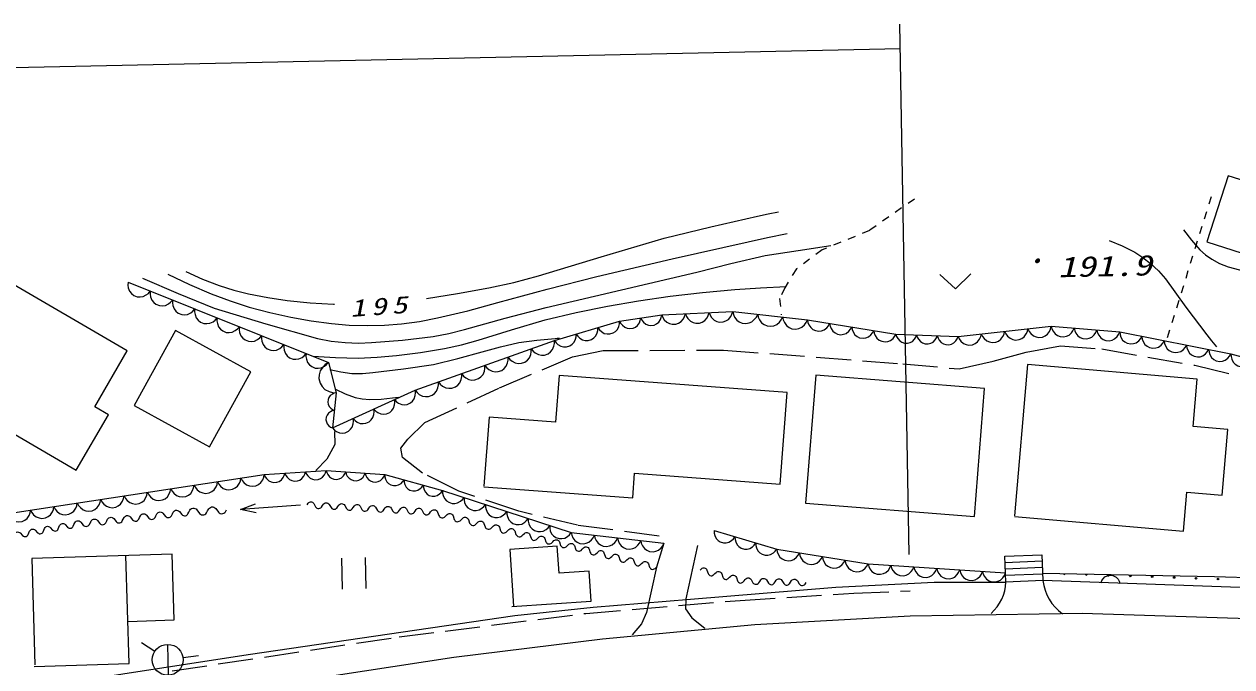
# Model space of a CAD drawing. Units: millimetres, scale not verified. Extents: x -48484 to 680000, y 20000 to 380000.
# Drawn here: x 437074 to 514869, y 297030 to 338428 of the extents above; entities that cross this region are included whole.
import ezdxf
from ezdxf.enums import TextEntityAlignment as Align

# ---------------------------------------------------------------- set-up
doc = ezdxf.new("R2010")
doc.units = ezdxf.units.MM
doc.header["$LTSCALE"] = 1000
doc.linetypes.add('USER1', pattern=[1, 0.5, -0.5])
doc.linetypes.add('USER2', pattern=[3, 2.25, -0.75])
doc.layers.add('S-BGD', color=1, linetype='Continuous', lineweight=13)
doc.layers.add('S-BGD-HTXT', color=6, linetype='Continuous', lineweight=13)
doc.styles.add('ＭＳ ゴシック', font='')
doc.styles.get('ＭＳ ゴシック').set_extended_font_data('MS Gothic')

# ---------------------------------------------------------------- blocks, each defined once
blk = doc.blocks.new('BUHIN129')
at = {"layer": 'S-BGD'}
blk.add_lwpolyline([(-110, 765), (-278, 682), (-413, 569), (-560, 395), (-628, 214), (-659, 26), (-625, -211), (-542, -382), (-426, -537), (-236, -662), (-75, -729), (110, -765)], dxfattribs=at)
blk = doc.blocks.new('BUHIN131')
at = {"layer": 'S-BGD'}
blk.add_lwpolyline([(520, 231), (428, 333), (321, 407), (168, 476), (26, 488), (-113, 473), (-274, 401), (-379, 308), (-466, 195), (-517, 35), (-532, -93), (-520, -231)], dxfattribs=at)
blk = doc.blocks.new('BUHIN132')
at = {"layer": 'S-BGD'}
blk.add_lwpolyline([(-596, 425), (-650, 256), (-661, 89), (-638, -125), (-558, -290), (-450, -435), (-265, -567), (-93, -622), (89, -644), (299, -596), (451, -529), (596, -425)], dxfattribs=at)
blk = doc.blocks.new('BUHIN133')
at = {"layer": 'S-BGD'}
blk.add_lwpolyline([(-605, 513), (-677, 336), (-705, 156), (-700, -77), (-629, -262), (-525, -428), (-338, -588), (-157, -663), (38, -703), (269, -670), (438, -611), (605, -513)], dxfattribs=at)
blk = doc.blocks.new('BUHIN134')
at = {"layer": 'S-BGD'}
blk.add_lwpolyline([(-530, 502), (-606, 343), (-640, 179), (-647, -36), (-591, -210), (-504, -367), (-340, -523), (-177, -601), (-1, -648), (213, -630), (372, -584), (530, -502)], dxfattribs=at)
blk = doc.blocks.new('BUHIN135')
at = {"layer": 'S-BGD'}
blk.add_lwpolyline([(-427, 537), (-518, 398), (-572, 251), (-607, 52), (-577, -117), (-517, -275), (-385, -442), (-244, -536), (-86, -603), (116, -613), (269, -592), (427, -537)], dxfattribs=at)
blk = doc.blocks.new('BUHIN136')
at = {"layer": 'S-BGD'}
blk.add_lwpolyline([(-412, 642), (-529, 499), (-604, 342), (-665, 126), (-652, -65), (-603, -246), (-476, -445), (-331, -565), (-163, -657), (59, -692), (231, -685), (412, -642)], dxfattribs=at)
blk = doc.blocks.new('BUHIN137')
at = {"layer": 'S-BGD'}
blk.add_lwpolyline([(-324, 740), (-470, 610), (-576, 458), (-675, 242), (-692, 40), (-672, -158), (-571, -387), (-439, -537), (-279, -661), (-53, -733), (128, -755), (324, -740)], dxfattribs=at)
blk = doc.blocks.new('BUHIN138')
at = {"layer": 'S-BGD'}
blk.add_lwpolyline([(-256, 674), (-392, 564), (-493, 434), (-591, 246), (-616, 67), (-606, -111), (-526, -320), (-416, -459), (-278, -576), (-80, -651), (81, -679), (256, -674)], dxfattribs=at)
blk = doc.blocks.new('BUHIN139')
at = {"layer": 'S-BGD'}
blk.add_lwpolyline([(-312, 589), (-424, 473), (-502, 342), (-571, 158), (-573, -9), (-543, -171), (-447, -354), (-329, -469), (-190, -561), (1, -607), (152, -614), (312, -589)], dxfattribs=at)
blk = doc.blocks.new('BUHIN140')
at = {"layer": 'S-BGD'}
blk.add_lwpolyline([(-446, 610), (-553, 461), (-618, 301), (-665, 84), (-640, -103), (-581, -280), (-443, -469), (-293, -579), (-121, -660), (100, -680), (270, -664), (446, -610)], dxfattribs=at)
blk = doc.blocks.new('BUHIN141')
at = {"layer": 'S-BGD'}
blk.add_lwpolyline([(-314, 667), (-444, 545), (-536, 403), (-622, 204), (-633, 20), (-609, -161), (-512, -367), (-388, -500), (-239, -610), (-31, -670), (136, -686), (314, -667)], dxfattribs=at)
blk = doc.blocks.new('BUHIN142')
at = {"layer": 'S-BGD'}
blk.add_lwpolyline([(-236, 691), (-377, 585), (-484, 456), (-590, 269), (-621, 89), (-617, -91), (-544, -305), (-437, -450), (-302, -574), (-104, -657), (58, -690), (236, -691)], dxfattribs=at)
blk = doc.blocks.new('BUHIN143')
at = {"layer": 'S-BGD'}
blk.add_lwpolyline([(-183, 715), (-334, 619), (-451, 498), (-573, 318), (-618, 139), (-629, -43), (-572, -265), (-476, -419), (-350, -554), (-157, -653), (4, -700), (183, -715)], dxfattribs=at)
blk = doc.blocks.new('BUHIN150')
at = {"layer": 'S-BGD'}
blk.add_lwpolyline([(-476, 594), (-577, 440), (-636, 276), (-674, 56), (-640, -132), (-573, -308), (-425, -492), (-269, -596), (-93, -670), (131, -681), (301, -656), (476, -594)], dxfattribs=at)
blk = doc.blocks.new('BUHIN151')
at = {"layer": 'S-BGD'}
blk.add_lwpolyline([(-370, 554), (-470, 428), (-533, 289), (-583, 100), (-568, -67), (-523, -225), (-408, -397), (-280, -499), (-132, -577), (62, -603), (213, -595), (370, -554)], dxfattribs=at)
blk = doc.blocks.new('BUHIN152')
at = {"layer": 'S-BGD'}
blk.add_lwpolyline([(-276, 566), (-385, 460), (-463, 339), (-533, 168), (-541, 10), (-518, -144), (-433, -319), (-326, -432), (-197, -523), (-19, -573), (123, -584), (276, -566)], dxfattribs=at)
blk = doc.blocks.new('BUHIN153')
at = {"layer": 'S-BGD'}
blk.add_lwpolyline([(-163, 623), (-294, 539), (-396, 432), (-502, 275), (-540, 118), (-549, -41), (-498, -234), (-413, -368), (-302, -485), (-133, -571), (7, -611), (163, -623)], dxfattribs=at)
blk = doc.blocks.new('BUHIN154')
at = {"layer": 'S-BGD'}
blk.add_lwpolyline([(-149, 711), (-301, 623), (-422, 509), (-549, 338), (-602, 163), (-620, -15), (-574, -235), (-486, -391), (-368, -530), (-182, -636), (-27, -688), (149, -711)], dxfattribs=at)
blk = doc.blocks.new('BUHIN155')
at = {"layer": 'S-BGD'}
blk.add_lwpolyline([(-300, 690), (-436, 569), (-535, 428), (-628, 227), (-645, 40), (-626, -145), (-533, -359), (-411, -498), (-262, -614), (-52, -683), (117, -704), (300, -690)], dxfattribs=at)
blk = doc.blocks.new('BUHIN158')
at = {"layer": 'S-BGD'}
blk.add_lwpolyline([(-164, 681), (-308, 592), (-421, 478), (-539, 310), (-585, 140), (-597, -32), (-547, -243), (-457, -391), (-339, -521), (-157, -618), (-6, -664), (164, -681)], dxfattribs=at)
blk = doc.blocks.new('BUHIN159')
at = {"layer": 'S-BGD'}
blk.add_lwpolyline([(-265, 696), (-405, 583), (-509, 448), (-611, 254), (-636, 69), (-626, -115), (-544, -331), (-429, -474), (-287, -596), (-82, -673), (84, -701), (265, -696)], dxfattribs=at)
blk = doc.blocks.new('BUHIN160')
at = {"layer": 'S-BGD'}
blk.add_lwpolyline([(-326, 664), (-455, 539), (-545, 396), (-627, 195), (-635, 9), (-608, -171), (-507, -377), (-381, -509), (-229, -615), (-20, -673), (147, -686), (326, -664)], dxfattribs=at)
blk = doc.blocks.new('BUHIN191')
at = {"layer": 'S-BGD'}
blk.add_lwpolyline([(-281, 530), (-137, 552), (0, 544), (170, 505), (296, 422), (399, 317), (486, 153), (515, 8), (513, -142), (452, -307), (382, -426), (281, -530)], dxfattribs=at)
blk = doc.blocks.new('BUHIN228')
at = {"layer": 'S-BGD'}
blk.add_lwpolyline([(-320, 374), (-205, 391), (-146, 390), (-86, 373), (-31, 336), (9, 289), (32, 235), (43, 173), (35, 111), (-35, -111), (-38, -171), (-35, -224), (-8, -285), (36, -338), (89, -373), (149, -387), (205, -391), (320, -374)], dxfattribs=at)
blk = doc.blocks.new('BUHIN229')
at = {"layer": 'S-BGD'}
blk.add_lwpolyline([(-313, 429), (-188, 438), (-125, 432), (-62, 409), (-6, 364), (33, 310), (54, 250), (61, 183), (47, 116), (-47, -116), (-55, -182), (-56, -238), (-33, -307), (11, -367), (65, -410), (129, -429), (188, -438), (313, -429)], dxfattribs=at)
blk = doc.blocks.new('BUHIN230')
at = {"layer": 'S-BGD'}
blk.add_lwpolyline([(-338, 507), (-195, 511), (-122, 501), (-51, 472), (11, 418), (53, 354), (74, 284), (79, 206), (59, 131), (-59, -131), (-72, -205), (-76, -271), (-52, -350), (-5, -421), (55, -472), (127, -498), (195, -511), (338, -507)], dxfattribs=at)
blk = doc.blocks.new('BUHIN231')
at = {"layer": 'S-BGD'}
blk.add_lwpolyline([(-223, 445), (-106, 434), (-49, 419), (6, 388), (51, 337), (79, 282), (89, 223), (84, 159), (61, 100), (-61, -100), (-79, -159), (-89, -212), (-78, -279), (-46, -341), (-3, -389), (53, -416), (106, -434), (223, -445)], dxfattribs=at)
blk = doc.blocks.new('BUHIN232')
at = {"layer": 'S-BGD'}
blk.add_lwpolyline([(-143, 491), (-27, 458), (29, 432), (78, 390), (114, 332), (132, 270), (131, 209), (115, 145), (80, 90), (-80, -90), (-109, -146), (-129, -197), (-130, -267), (-110, -336), (-75, -392), (-24, -431), (27, -458), (143, -491)], dxfattribs=at)
blk = doc.blocks.new('BUHIN233')
at = {"layer": 'S-BGD'}
blk.add_lwpolyline([(-137, 471), (-26, 440), (27, 415), (75, 375), (109, 318), (126, 259), (126, 200), (110, 140), (77, 86), (-77, -86), (-105, -141), (-124, -190), (-125, -256), (-106, -322), (-72, -376), (-23, -413), (26, -440), (137, -471)], dxfattribs=at)
blk = doc.blocks.new('BUHIN234')
at = {"layer": 'S-BGD'}
blk.add_lwpolyline([(-135, 468), (-24, 436), (29, 411), (76, 371), (109, 315), (126, 257), (125, 198), (110, 138), (77, 85), (-77, -85), (-104, -139), (-123, -188), (-125, -254), (-106, -319), (-73, -373), (-24, -410), (24, -436), (135, -468)], dxfattribs=at)
blk = doc.blocks.new('BUHIN235')
at = {"layer": 'S-BGD'}
blk.add_lwpolyline([(-238, 438), (-120, 431), (-62, 417), (-6, 388), (40, 339), (70, 284), (82, 226), (79, 162), (58, 102), (-58, -102), (-74, -162), (-82, -215), (-69, -281), (-35, -342), (10, -389), (66, -415), (120, -431), (238, -438)], dxfattribs=at)
blk = doc.blocks.new('BUHIN283')
at = {"layer": 'S-BGD'}
blk.add_line((851, 516), (-851, -516), dxfattribs=at)
blk.add_circle((0, 0), 995, dxfattribs=at)
blk = doc.blocks.new('BUHIN284')
at = {"layer": 'S-BGD'}
for p, q in [((456, 1177), (-1254, 140)), ((-458, -1173), (1252, -136))]:
    blk.add_line(p, q, dxfattribs=at)
blk = doc.blocks.new('BUHIN286')
at = {"layer": 'S-BGD'}
blk.add_lwpolyline([(-112, 1101), (-402, -244), (925, -609)], dxfattribs=at)

msp = doc.modelspace()

# ---------------------------------------------------------------- linework, layer by layer
at = {"layer": 'S-BGD'}
for p, q in [((514626, 328664), (513255, 324414)), ((526635, 324790), (514626, 328664)), ((513255, 324414), (525180, 320567)), ((443719, 317378), (435565, 322134)), ((443765, 321805), (456673, 316638)), ((478147, 319705), (482719, 319918)), ((482719, 319918), (487537, 319385)), ((471234, 318051), (475434, 319299)), ((475434, 319299), (478147, 319705)), ((487537, 319385), (493231, 318465)), ((497230, 318319), (503238, 318969)), ((503238, 318969), (507646, 318600)), ((446820, 318703), (444164, 313855)), ((451679, 316041), (446820, 318703)), ((493231, 318465), (497230, 318319)), ((507646, 318600), (514811, 317190)), ((462270, 314848), (471234, 318051)), ((441618, 313775), (443719, 317378)), ((456673, 316638), (457178, 314681)), ((514811, 317190), (529025, 313210)), ((449022, 311193), (451679, 316041)), ((501709, 316498), (500865, 306752)), ((512640, 315552), (501709, 316498)), ((471535, 315798), (471308, 312783)), ((486225, 314692), (471535, 315798)), ((488061, 315816), (487415, 307577)), ((498939, 314963), (488061, 315816)), ((512376, 312502), (512640, 315552)), ((431344, 315002), (440427, 309705)), ((456937, 312417), (462270, 314848)), ((457178, 314681), (456937, 312417)), ((485781, 308802), (486225, 314692)), ((498293, 306724), (498939, 314963)), ((442500, 313260), (441618, 313775)), ((444164, 313855), (449022, 311193)), ((440427, 309705), (442500, 313260)), ((467020, 313106), (466685, 308660)), ((471308, 312783), (467020, 313106)), ((457060, 312197), (457078, 311349)), ((514608, 312309), (512376, 312502)), ((514242, 308080), (514608, 312309)), ((457078, 311349), (456562, 310400)), ((452542, 309428), (456532, 309687)), ((456562, 310400), (455863, 309670)), ((456532, 309687), (460302, 309420)), ((434478, 306666), (452542, 309428)), ((460302, 309420), (464029, 308400)), ((476276, 307908), (476396, 309509)), ((476396, 309509), (485781, 308802)), ((464029, 308400), (472310, 305683)), ((466686, 308630), (476276, 307908)), ((511757, 305774), (511973, 308276)), ((511973, 308276), (514242, 308080)), ((454875, 307449), (451008, 307175)), ((487415, 307577), (498293, 306724)), ((500866, 306716), (511757, 305774)), ((481519, 305808), (485549, 304617)), ((472310, 305683), (478289, 305000)), ((478289, 305000), (477798, 303447)), ((446604, 304285), (437565, 304016)), ((443831, 297245), (443625, 304196)), ((446730, 300049), (446604, 304285)), ((471414, 304804), (468351, 304593)), ((468351, 304593), (468602, 300941)), ((471534, 303061), (471414, 304804)), ((480447, 304836), (479690, 301406)), ((485549, 304617), (491432, 303669)), ((500246, 304151), (502625, 304248)), ((502625, 304248), (502693, 302591)), ((437565, 304016), (437769, 297166)), ((477798, 303447), (477156, 300521)), ((491432, 303669), (500290, 303076)), ((500314, 302494), (500246, 304151)), ((502642, 303834), (500263, 303737)), ((502659, 303420), (500280, 303322)), ((473475, 303195), (471534, 303061)), ((473608, 301261), (473475, 303195)), ((502676, 303005), (500297, 302908)), ((502674, 303061), (513750, 302848)), ((513750, 302848), (519871, 302649)), ((479992, 301390), (489370, 302155)), ((489370, 302155), (495691, 302479)), ((495691, 302479), (500314, 302494)), ((502693, 302591), (500314, 302494)), ((520112, 301965), (502693, 302586)), ((468482, 300908), (473608, 301261)), ((473738, 300880), (479992, 301390)), ((479690, 301406), (479673, 300759)), ((451503, 297835), (468674, 300333)), ((468674, 300333), (473738, 300880)), ((477156, 300521), (476833, 299807)), ((479673, 300759), (480085, 300184)), ((484133, 299755), (494150, 300321)), ((494150, 300321), (505227, 300488)), ((505227, 300488), (519825, 300030)), ((443751, 299961), (446730, 300049)), ((474333, 298844), (484133, 299755)), ((476833, 299807), (476233, 299086)), ((480085, 300184), (480930, 299525)), ((464751, 297656), (474333, 298844)), ((445482, 298027), (444642, 298569)), ((424642, 293661), (451503, 297835)), ((432953, 292810), (464751, 297656)), ((437720, 297063), (443831, 297245)), ((447313, 297622), (448303, 297761))]:
    msp.add_line(p, q, dxfattribs=at)
at = {"layer": 'S-BGD', "linetype": 'USER1'}
for p, q in [((494419, 327159), (491524, 325138)), ((513529, 327304), (510651, 318058)), ((491524, 325138), (488472, 323883)), ((488472, 323883), (486819, 322658)), ((486819, 322658), (486075, 321453)), ((486075, 321453), (485741, 320746)), ((485741, 320746), (485833, 319698))]:
    msp.add_line(p, q, dxfattribs=at)
at = {"layer": 'S-BGD', "linetype": 'USER2'}
for p, q in [((472396, 316999), (474378, 317404)), ((474378, 317404), (482114, 317434)), ((482114, 317434), (493670, 316550)), ((501617, 317309), (503825, 317718)), ((503825, 317718), (506500, 317504)), ((506500, 317504), (512495, 316456)), ((467689, 314998), (472396, 316999)), ((497296, 316221), (499503, 316721)), ((499503, 316721), (501617, 317309)), ((493670, 316550), (497296, 316221)), ((512495, 316456), (519727, 314666)), ((462895, 312769), (467689, 314998)), ((461787, 311705), (462895, 312769)), ((461348, 311107), (461787, 311705)), ((461451, 310521), (461348, 311107)), ((462739, 309508), (461451, 310521)), ((465072, 308337), (462739, 309508)), ((468944, 307062), (465072, 308337)), ((472719, 306148), (468944, 307062)), ((477975, 305453), (472719, 306148)), ((490521, 301784), (494152, 301925)), ((473256, 300474), (483200, 301314)), ((483200, 301314), (490521, 301784)), ((461228, 298963), (473256, 300474)), ((446614, 296770), (461228, 298963))]:
    msp.add_line(p, q, dxfattribs=at)
at = {"layer": 'S-BGD'}
for points in [[(462991, 320756), (464993, 321068), (466998, 321441), (468607, 321795), (470202, 322209), (474240, 323449), (478298, 324633), (481299, 325370), (484322, 326052), (484996, 326200), (485670, 326347)], [(446334, 322315), (447715, 321659), (449130, 321054), (450338, 320604), (451574, 320209), (452905, 319849), (454261, 319546), (455560, 319314), (456867, 319141), (458011, 319046), (459171, 319010), (460281, 319035), (461387, 319120), (462545, 319280), (463703, 319501), (465649, 319969), (467590, 320497), (470766, 321361), (473971, 322172), (478827, 323302), (483702, 324410), (484953, 324678), (486214, 324946)], [(506965, 324503), (507804, 324149), (508613, 323742), (509141, 323403), (509636, 323014), (510139, 322539), (510604, 322016), (511904, 320191), (513249, 318408), (513558, 318029), (513875, 317644)], [(511758, 325176), (512263, 324510), (512805, 323896), (513169, 323569), (513575, 323285), (514078, 323020), (514625, 322802), (517060, 322159)], [(444691, 322065), (446996, 321071), (449324, 320133), (452640, 319124), (455968, 318175), (456855, 318016), (457748, 317916), (458603, 317889), (459459, 317922), (461444, 318082), (463427, 318304), (464432, 318501), (465437, 318760), (468054, 319495), (470693, 320174), (475543, 321306), (480404, 322446), (482591, 323010), (484799, 323517), (486923, 323839), (489047, 324166)], [(447498, 322492), (448555, 322010), (449631, 321585), (450571, 321289), (451531, 321050), (452771, 320814), (454023, 320637), (455508, 320481), (456994, 320386), (457033, 320385), (457073, 320383)], [(455665, 317039), (457123, 316948), (458581, 316917), (459817, 316970), (461062, 317083), (462611, 317279), (464149, 317533), (465240, 317770), (466318, 318066), (468462, 318749), (470633, 319377), (472628, 319848), (474646, 320262), (476655, 320615), (478682, 320911), (480766, 321153), (482855, 321335), (484497, 321444), (486151, 321539)], [(456775, 316193), (457476, 316035), (458191, 315935), (458866, 315929), (459545, 315983), (461501, 316218), (463432, 316510), (465012, 316890), (466581, 317329), (467758, 317652), (468946, 317916), (470102, 318078), (471279, 318182), (471419, 318193), (471569, 318204)], [(456673, 316638), (456467, 316507), (456306, 316340), (456140, 316094), (456078, 315848), (456064, 315599), (456142, 315296), (456275, 315084), (456448, 314899), (456713, 314764), (456933, 314701), (457178, 314681)], [(457123, 314918), (457745, 314623), (458386, 314385), (458854, 314285), (459343, 314244), (460061, 314267), (460792, 314350), (460995, 314379), (461210, 314410)], [(452026, 306959), (451008, 307175), (451986, 307530)]]:
    msp.add_lwpolyline(points, dxfattribs=at)
for centre in [(508324, 302886), (509737, 302835), (511151, 302785), (512564, 302735), (513977, 302684)]:
    msp.add_circle(centre, 49.8, dxfattribs=at)
for centre, radius, start, end in [((504084, 303037), 49.8, 182.33013, 355.4618), ((505497, 302987), 49.8, 154.97552, 22.81641), ((506911, 302936), 49.8, 118.33989, 59.45204), ((497502, 302591), 2814, 311.30081, 358.02579), ((505781, 302974), 3112, 187.15326, 234.27509)]:
    msp.add_arc(centre, radius, start, end, dxfattribs=at)
at = {"layer": 'S-BGD-HTXT'}
for p, q in [((494086, 304277), (493489, 338428)), ((82718, 328046), (493516, 336854))]:
    msp.add_line(p, q, dxfattribs=at)

# ---------------------------------------------------------------- block references
at = {"rotation": 60}
for name, p in [('BUHIN286', (497063, 321841)), ('BUHIN129', (444482, 321518)), ('BUHIN129', (445917, 320944)), ('BUHIN129', (447351, 320370)), ('BUHIN136', (481957, 319883)), ('BUHIN129', (448785, 319796)), ('BUHIN134', (474734, 319091)), ('BUHIN135', (476113, 319400)), ('BUHIN135', (477469, 319603)), ('BUHIN136', (478909, 319740)), ('BUHIN136', (480433, 319812)), ('BUHIN137', (483522, 319830)), ('BUHIN137', (485128, 319652)), ('BUHIN137', (486734, 319474)), ('BUHIN138', (488249, 319270)), ('BUHIN129', (450219, 319222)), ('BUHIN129', (451653, 318648)), ('BUHIN134', (471934, 318259)), ('BUHIN134', (473334, 318675)), ('BUHIN138', (489672, 319040)), ('BUHIN138', (491096, 318810)), ('BUHIN138', (492519, 318580)), ('BUHIN139', (493897, 318440)), ('BUHIN140', (497981, 318400)), ('BUHIN140', (499483, 318562)), ('BUHIN140', (500985, 318725)), ('BUHIN140', (502487, 318887)), ('BUHIN141', (503972, 318907)), ('BUHIN141', (505442, 318784)), ('BUHIN141', (506911, 318661)), ('BUHIN142', (508363, 318459)), ('BUHIN129', (453087, 318074)), ('BUHIN133', (470487, 317784)), ('BUHIN139', (495230, 318392)), ('BUHIN139', (496563, 318343)), ('BUHIN142', (509796, 318177)), ('BUHIN142', (511229, 317895)), ('BUHIN129', (454522, 317500)), ('BUHIN129', (455956, 316925)), ('BUHIN133', (467499, 316716)), ('BUHIN133', (468993, 317250)), ('BUHIN142', (512662, 317613)), ('BUHIN142', (514095, 317331)), ('BUHIN143', (515522, 316991)), ('BUHIN133', (466005, 316182)), ('BUHIN133', (463017, 315115)), ('BUHIN133', (464511, 315648)), ('BUHIN132', (461603, 314544)), ('BUHIN131', (457118, 314115)), ('BUHIN132', (460270, 313936)), ('BUHIN131', (456997, 312983)), ('BUHIN132', (458937, 313329)), ('BUHIN132', (457604, 312721)), ('BUHIN150', (450284, 309083)), ('BUHIN150', (451790, 309313)), ('BUHIN151', (453207, 309471)), ('BUHIN151', (454537, 309557)), ('BUHIN151', (455867, 309644)), ('BUHIN152', (457160, 309643)), ('BUHIN152', (458417, 309554)), ('BUHIN152', (459673, 309465)), ('BUHIN153', (460923, 309250)), ('BUHIN150', (444263, 308162)), ('BUHIN150', (445768, 308392)), ('BUHIN150', (447273, 308622)), ('BUHIN150', (448779, 308852)), ('BUHIN153', (462165, 308910)), ('BUHIN153', (463408, 308570)), ('BUHIN150', (439746, 307472)), ('BUHIN150', (441252, 307702)), ('BUHIN150', (442757, 307932)), ('BUHIN154', (464719, 308174)), ('BUHIN154', (466099, 307721)), ('BUHIN150', (436736, 307012)), ('BUHIN150', (438241, 307242)), ('BUHIN229', (446093, 306823)), ('BUHIN229', (447150, 306936)), ('BUHIN230', (448287, 307033)), ('BUHIN230', (449503, 307112)), ('BUHIN231', (455792, 307445)), ('BUHIN231', (456787, 307387)), ('BUHIN231', (457781, 307329)), ('BUHIN231', (458775, 307271)), ('BUHIN231', (459770, 307213)), ('BUHIN231', (460764, 307154)), ('BUHIN231', (461758, 307096)), ('BUHIN231', (462752, 307038)), ('BUHIN154', (467480, 307268)), ('BUHIN154', (468860, 306815)), ('BUHIN228', (439797, 306109)), ('BUHIN229', (440809, 306256)), ('BUHIN229', (441866, 306369)), ('BUHIN229', (442923, 306482)), ('BUHIN229', (443980, 306596)), ('BUHIN229', (445037, 306709)), ('BUHIN232', (463747, 306887)), ('BUHIN232', (464740, 306644)), ('BUHIN232', (465734, 306400)), ('BUHIN232', (466728, 306157)), ('BUHIN154', (470240, 306362)), ('BUHIN228', (436896, 305570)), ('BUHIN228', (437863, 305750)), ('BUHIN228', (438830, 305929)), ('BUHIN232', (467722, 305913)), ('BUHIN232', (468716, 305670)), ('BUHIN233', (469690, 305431)), ('BUHIN154', (471620, 305909)), ('BUHIN155', (473057, 305597)), ('BUHIN155', (474552, 305427)), ('BUHIN155', (476047, 305256)), ('BUHIN158', (482190, 305609)), ('BUHIN233', (470644, 305198)), ('BUHIN233', (471598, 304964)), ('BUHIN233', (472552, 304731)), ('BUHIN155', (477541, 305085)), ('BUHIN158', (483534, 305212)), ('BUHIN158', (484878, 304815)), ('BUHIN159', (486285, 304498)), ('BUHIN284', (458318, 303053)), ('BUHIN233', (473506, 304498)), ('BUHIN233', (474460, 304264)), ('BUHIN233', (475413, 304031)), ('BUHIN159', (487755, 304262)), ('BUHIN159', (489226, 304025)), ('BUHIN159', (490697, 303788)), ('BUHIN160', (492170, 303620)), ('BUHIN233', (476367, 303797)), ('BUHIN233', (477321, 303564)), ('BUHIN234', (481095, 303151)), ('BUHIN160', (493647, 303521)), ('BUHIN160', (495123, 303422)), ('BUHIN160', (496599, 303323)), ('BUHIN160', (498075, 303224)), ('BUHIN160', (499552, 303126)), ('BUHIN234', (482041, 302917)), ('BUHIN234', (482986, 302682)), ('BUHIN235', (483956, 302551)), ('BUHIN235', (484952, 302525)), ('BUHIN235', (485948, 302498)), ('BUHIN235', (486944, 302472)), ('BUHIN191', (507048, 302431)), ('BUHIN283', (446323, 297484))]:
    msp.add_blockref(name, p, dxfattribs=at)

# ---------------------------------------------------------------- texts
at = {"layer": 'S-BGD', "style": 'ＭＳ ゴシック', "oblique": 15}
msp.add_text('・', height=1100, rotation=1.2, dxfattribs=at).set_placement((501470, 322266), align=Align.BOTTOM_LEFT)
at = {"layer": 'S-BGD', "style": 'ＭＳ ゴシック', "oblique": 15, "width": 1.35}
msp.add_text('191.9', height=1320, rotation=1.2, dxfattribs=at).set_placement((503691, 321725), align=Align.BOTTOM_LEFT)
at = {"layer": 'S-BGD', "insert": (458103, 319552), "char_height": 1100, "attachment_point": 7, "rotation": 4, "style": 'ＭＳ ゴシック'}
msp.add_mtext('\\T1.33;\\W1.35;\\Q15;195', dxfattribs=at)

doc.saveas('drawing.dxf')
